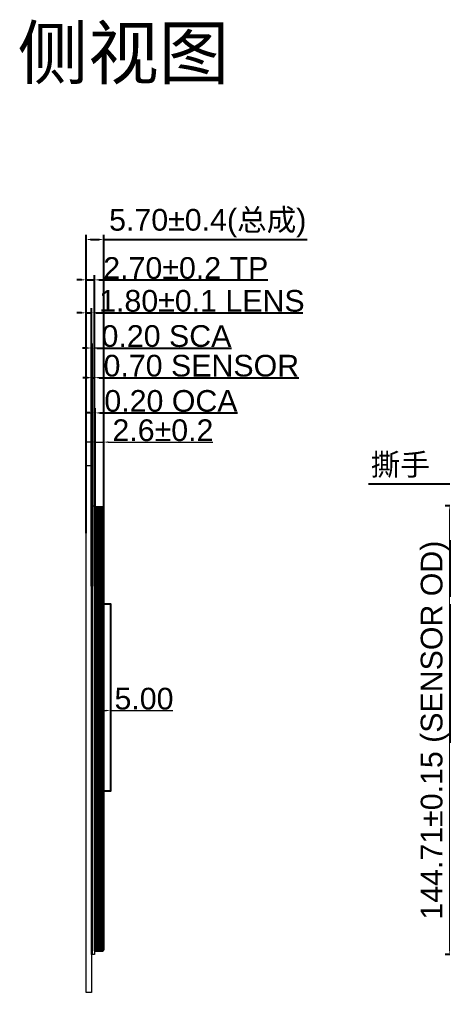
# Model space of a CAD drawing. Header units: millimetres. Extents: x 20850 to 34255, y -4073 to 3090.
# Drawn here: x 23857.2 to 23993.5, y 2466.2 to 2780 of the extents above; entities that cross this region are included whole.
import ezdxf

# ---------------------------------------------------------------- set-up
doc = ezdxf.new("R2010")
doc.units = ezdxf.units.MM
doc.header["$LTSCALE"] = 0.2
for name, color, linetype in [('Cover lens', 171, 'Continuous'), ('DIM', 7, 'Continuous'), ('Sensor', 7, 'Continuous'), ('下铁框', 5, 'Continuous')]:
    doc.layers.add(name, color=color, linetype=linetype)
doc.layers.add('DIM（标注）', color=3, linetype='Continuous', lineweight=0)
doc.styles.add('ARIAL', font='arial.ttf')
doc.styles.get("Standard").update_dxf_attribs({"font": 'simkai.ttf', "width": 0.58, "height": 8})
doc.styles.add('宋体', font='', dxfattribs={"height": 3})
doc.styles.add('宋体3.5', font='', dxfattribs={"height": 3.5})
doc.styles.get('宋体').set_extended_font_data('SimSun')
doc.styles.get('宋体3.5').set_extended_font_data('SimSun')
doc.dimstyles.new('ISO-25', dxfattribs={"dimtxt": 2.5, "dimasz": 2.5, "dimexe": 1.25, "dimexo": 0.625, "dimtad": 1, "dimtxsty": 'Standard', "dimcen": 2.5, "dimadec": 0, "dimazin": 0, "dimtfac": 1, "dimtmove": 0, "dimatfit": 3, "dimfxl": 1, "dimarcsym": 0})
doc.dimstyles.new('ISO-25$0', dxfattribs={"dimtxt": 2.5, "dimasz": 1.5, "dimexe": 1.5, "dimexo": 0.5, "dimgap": 0.2, "dimtad": 1, "dimzin": 1, "dimdsep": 46, "dimtxsty": 'ARIAL', "dimcen": 0.5, "dimclrd": 256, "dimclre": 256, "dimclrt": 256, "dimadec": 0, "dimazin": 0, "dimtp": 1.2, "dimtm": 1.2, "dimtfac": 1, "dimtmove": 0, "dimatfit": 3, "dimfxl": 1, "dimtolj": 1, "dimarcsym": 0})

# ---------------------------------------------------------------- blocks, each defined once
blk = doc.blocks.new('*D59')
at = {"layer": 'DefPoints', "color": 0, "lineweight": 15, "transparency": 16777216}
for p in [(23880.42, 2685.38), (23878.62, 2613.85), (23880.42, 2613.85)]:
    blk.add_point(p, dxfattribs=at)
at = {"layer": 'DIM（标注）', "lineweight": -2, "transparency": 16777216}
for p, q in [((23878.62, 2614.35), (23878.62, 2686.88)), ((23880.42, 2614.35), (23880.42, 2686.88)), ((23877.12, 2685.38), (23875.62, 2685.38)), ((23878.62, 2685.38), (23880.42, 2685.38)), ((23881.92, 2685.38), (23948.5, 2685.38))]:
    blk.add_line(p, q, dxfattribs=at)
at = {"layer": 'DIM（标注）', "lineweight": 15, "transparency": 16777216}
for points in [[(23877.12, 2685.63), (23877.12, 2685.13), (23878.62, 2685.38)], [(23881.92, 2685.63), (23881.92, 2685.13), (23880.42, 2685.38)]]:
    blk.add_solid(points, dxfattribs=at)
at = {"layer": 'DIM（标注）', "transparency": 16777216, "insert": (23915.96, 2689.2), "char_height": 7, "attachment_point": 5, "style": 'ARIAL'}
blk.add_mtext('\\A1;1.80±0.1 LENS', dxfattribs=at)
blk = doc.blocks.new('*D60')
at = {"layer": 'DefPoints', "color": 0, "lineweight": 15, "transparency": 16777216}
for p in [(23880.62, 2674.03), (23880.42, 2596.73), (23880.62, 2596.73)]:
    blk.add_point(p, dxfattribs=at)
at = {"layer": 'DIM（标注）', "lineweight": -2, "transparency": 16777216}
for p, q in [((23878.92, 2674.03), (23877.42, 2674.03)), ((23880.42, 2597.23), (23880.42, 2675.53)), ((23880.42, 2674.03), (23880.62, 2674.03)), ((23880.62, 2597.23), (23880.62, 2675.53)), ((23882.12, 2674.03), (23925.47, 2674.03))]:
    blk.add_line(p, q, dxfattribs=at)
at = {"layer": 'DIM（标注）', "lineweight": 15, "transparency": 16777216}
for points in [[(23878.92, 2674.28), (23878.92, 2673.78), (23880.42, 2674.03)], [(23882.12, 2674.28), (23882.12, 2673.78), (23880.62, 2674.03)]]:
    blk.add_solid(points, dxfattribs=at)
at = {"layer": 'DIM（标注）', "transparency": 16777216, "insert": (23904.54, 2677.85), "char_height": 7, "attachment_point": 5, "style": 'ARIAL'}
blk.add_mtext('\\A1;0.20 SCA', dxfattribs=at)
blk = doc.blocks.new('*D61')
at = {"layer": 'DefPoints', "color": 0, "lineweight": 15, "transparency": 16777216}
for p in [(23881.32, 2664.47), (23880.62, 2596.73), (23881.32, 2596.73)]:
    blk.add_point(p, dxfattribs=at)
at = {"layer": 'DIM（标注）', "lineweight": -2, "transparency": 16777216}
for p, q in [((23880.62, 2597.23), (23880.62, 2665.97)), ((23881.32, 2597.23), (23881.32, 2665.97)), ((23879.12, 2664.47), (23877.62, 2664.47)), ((23880.62, 2664.47), (23881.32, 2664.47)), ((23882.82, 2664.47), (23947.24, 2664.47))]:
    blk.add_line(p, q, dxfattribs=at)
at = {"layer": 'DIM（标注）', "lineweight": 15, "transparency": 16777216}
for points in [[(23879.12, 2664.72), (23879.12, 2664.22), (23880.62, 2664.47)], [(23882.82, 2664.72), (23882.82, 2664.22), (23881.32, 2664.47)]]:
    blk.add_solid(points, dxfattribs=at)
at = {"layer": 'DIM（标注）', "transparency": 16777216, "insert": (23915.78, 2668.29), "char_height": 7, "attachment_point": 5, "style": 'ARIAL'}
blk.add_mtext('\\A1;0.70 SENSOR', dxfattribs=at)
blk = doc.blocks.new('*D62')
at = {"layer": 'DefPoints', "color": 0, "lineweight": 15, "transparency": 16777216}
for p in [(23881.32, 2696.02), (23878.62, 2618.88), (23881.32, 2618.88)]:
    blk.add_point(p, dxfattribs=at)
at = {"layer": 'DIM（标注）', "lineweight": -2, "transparency": 16777216}
for p, q in [((23877.12, 2696.02), (23875.62, 2696.02)), ((23878.62, 2619.38), (23878.62, 2697.52)), ((23878.62, 2696.02), (23881.32, 2696.02)), ((23881.32, 2619.38), (23881.32, 2697.52)), ((23882.82, 2696.02), (23937.21, 2696.02))]:
    blk.add_line(p, q, dxfattribs=at)
at = {"layer": 'DIM（标注）', "lineweight": 15, "transparency": 16777216}
for points in [[(23877.12, 2696.27), (23877.12, 2695.77), (23878.62, 2696.02)], [(23882.82, 2696.27), (23882.82, 2695.77), (23881.32, 2696.02)]]:
    blk.add_solid(points, dxfattribs=at)
at = {"layer": 'DIM（标注）', "transparency": 16777216, "insert": (23910.77, 2699.79), "char_height": 7, "attachment_point": 5, "style": 'ARIAL'}
blk.add_mtext('\\A1;2.70±0.2 TP', dxfattribs=at)
blk = doc.blocks.new('*D76')
at = {"layer": 'DefPoints', "color": 0, "lineweight": 15, "transparency": 16777216}
for p in [(24057.8, 2623.14), (23995.86, 2478.43), (24057.8, 2478.43)]:
    blk.add_point(p, dxfattribs=at)
at = {"layer": 'DIM（标注）', "lineweight": -2, "transparency": 16777216}
for p, q in [((24057.3, 2623.14), (23994.36, 2623.14)), ((23995.86, 2621.64), (23995.86, 2479.93)), ((24057.3, 2478.43), (23994.36, 2478.43))]:
    blk.add_line(p, q, dxfattribs=at)
at = {"layer": 'DIM（标注）', "lineweight": 15, "transparency": 16777216}
for points in [[(23995.61, 2621.64), (23996.11, 2621.64), (23995.86, 2623.14)], [(23995.61, 2479.93), (23996.11, 2479.93), (23995.86, 2478.43)]]:
    blk.add_solid(points, dxfattribs=at)
at = {"layer": 'DIM（标注）', "transparency": 16777216, "insert": (23991.07, 2550.79), "char_height": 7, "attachment_point": 5, "rotation": 90, "style": 'ARIAL'}
blk.add_mtext('\\A1;144.71±0.15 (SENSOR OD)', dxfattribs=at)
blk = doc.blocks.new('*D90')
at = {"layer": 'DefPoints', "color": 0, "lineweight": 15, "transparency": 16777216}
for p in [(23881.52, 2653.1), (23881.32, 2621.6), (23881.52, 2621.6)]:
    blk.add_point(p, dxfattribs=at)
at = {"layer": 'DIM（标注）', "lineweight": -2, "transparency": 16777216}
for p, q in [((23879.82, 2653.1), (23878.32, 2653.1)), ((23881.32, 2622.1), (23881.32, 2654.6)), ((23881.32, 2653.1), (23881.52, 2653.1)), ((23881.52, 2622.1), (23881.52, 2654.6)), ((23883.02, 2653.1), (23927.45, 2653.1))]:
    blk.add_line(p, q, dxfattribs=at)
at = {"layer": 'DIM（标注）', "lineweight": 15, "transparency": 16777216}
for points in [[(23879.82, 2653.35), (23879.82, 2652.85), (23881.32, 2653.1)], [(23883.02, 2653.35), (23883.02, 2652.85), (23881.52, 2653.1)]]:
    blk.add_solid(points, dxfattribs=at)
at = {"layer": 'DIM（标注）', "transparency": 16777216, "insert": (23905.99, 2656.92), "char_height": 7, "attachment_point": 5, "style": 'ARIAL'}
blk.add_mtext('\\A1;0.20 OCA', dxfattribs=at)
blk = doc.blocks.new('*D32')
at = {"layer": 'DefPoints', "color": 0, "lineweight": 15, "transparency": 16777216}
for p in [(19789.66, 2644.22), (19786.86, 2620.81), (19789.66, 2622.89)]:
    blk.add_point(p, dxfattribs=at)
at = {"layer": 'DIM（标注）', "lineweight": -2, "transparency": 16777216}
for p, q in [((19786.86, 2621.31), (19786.86, 2645.72)), ((19789.66, 2623.39), (19789.66, 2645.72)), ((19785.36, 2644.22), (19783.86, 2644.22)), ((19786.86, 2644.22), (19789.66, 2644.22)), ((19791.16, 2644.22), (19824.81, 2644.22))]:
    blk.add_line(p, q, dxfattribs=at)
at = {"layer": 'DIM（标注）', "lineweight": 15, "transparency": 16777216}
for points in [[(19785.36, 2644.47), (19785.36, 2643.97), (19786.86, 2644.22)], [(19791.16, 2644.47), (19791.16, 2643.97), (19789.66, 2644.22)]]:
    blk.add_solid(points, dxfattribs=at)
at = {"layer": 'DIM（标注）', "transparency": 16777216, "insert": (19808.74, 2648), "char_height": 7, "attachment_point": 5, "style": 'ARIAL'}
blk.add_mtext('\\A1;2.6%%P0.2', dxfattribs=at)
blk = doc.blocks.new('*D33')
at = {"layer": 'DefPoints', "color": 0, "lineweight": 15, "transparency": 16777216}
for p in [(19786.86, 2559.57), (19791.86, 2559.57), (19791.86, 2557.65)]:
    blk.add_point(p, dxfattribs=at)
at = {"layer": 'DIM（标注）', "lineweight": -2, "transparency": 16777216}
for p, q in [((19786.86, 2559.07), (19786.86, 2556.15)), ((19791.86, 2559.07), (19791.86, 2556.15)), ((19788.36, 2557.65), (19790.36, 2557.65)), ((19791.86, 2557.65), (19811.92, 2557.65))]:
    blk.add_line(p, q, dxfattribs=at)
at = {"layer": 'DIM（标注）', "lineweight": 15, "transparency": 16777216}
for points in [[(19788.36, 2557.9), (19788.36, 2557.4), (19786.86, 2557.65)], [(19790.36, 2557.9), (19790.36, 2557.4), (19791.86, 2557.65)]]:
    blk.add_solid(points, dxfattribs=at)
at = {"layer": 'DIM（标注）', "transparency": 16777216, "insert": (19802.64, 2561.43), "char_height": 7, "attachment_point": 5, "style": 'ARIAL'}
blk.add_mtext('\\A1;5.00', dxfattribs=at)
blk = doc.blocks.new('*D91')
at = {"layer": 'DefPoints', "color": 0, "lineweight": 15, "transparency": 16777216}
for p in [(23884.32, 2709.03), (23878.62, 2618.04), (23884.32, 2618.04)]:
    blk.add_point(p, dxfattribs=at)
at = {"layer": 'DIM（标注）', "lineweight": -2, "transparency": 16777216}
for p, q in [((23878.62, 2618.54), (23878.62, 2710.53)), ((23880.12, 2709.03), (23882.82, 2709.03)), ((23884.32, 2618.54), (23884.32, 2710.53)), ((23884.32, 2709.03), (23949.88, 2709.03))]:
    blk.add_line(p, q, dxfattribs=at)
at = {"layer": 'DIM（标注）', "lineweight": 15, "transparency": 16777216}
for points in [[(23880.12, 2709.28), (23880.12, 2708.78), (23878.62, 2709.03)], [(23882.82, 2709.28), (23882.82, 2708.78), (23884.32, 2709.03)]]:
    blk.add_solid(points, dxfattribs=at)
at = {"layer": 'DIM（标注）', "transparency": 16777216, "insert": (23917.85, 2714.33), "char_height": 7, "attachment_point": 5, "style": 'ARIAL'}
blk.add_mtext('\\A1;5.70±0.4(总成)', dxfattribs=at)
blk = doc.blocks.new('fsdfsdfs')
h = blk.add_hatch()
h.set_pattern_fill('ANSI37', scale=0.1, style=0)
h.set_pattern_definition([(45, (13943.85775, 2399.2789), (-0.224506403, 0.224506403), []), (135, (13943.85775, 2399.2789), (-0.224506403, -0.224506403), [])])
edge = h.paths.add_edge_path()
edge.add_arc((19789.36, 2480.491), 0.3, 270, 360)
edge.add_line((19789.66, 2480.491), (19789.66, 2622.891))
edge.add_arc((19789.36, 2622.891), 0.3, 360, 450)
edge.add_line((19789.36, 2623.191), (19787.26, 2623.191))
edge.add_arc((19787.26, 2622.891), 0.3, 90, 180)
edge.add_line((19786.96, 2622.891), (19786.96, 2480.491))
edge.add_arc((19787.26, 2480.491), 0.3, 180, 270)
edge.add_line((19787.26, 2480.191), (19789.36, 2480.191))
at = {"color": 7, "lineweight": 0}
for p, q in [((19786.86, 2488.241), (19786.86, 2620.809)), ((19787.01, 2480.799), (19787.01, 2622.691)), ((19787.01, 2622.391), (19789.18, 2622.391)), ((19787.21, 2622.891), (19789.33, 2622.891)), ((19787.29, 2480.599), (19787.29, 2622.891)), ((19788.37, 2622.891), (19788.37, 2623.191)), ((19788.37, 2623.191), (19788.67, 2623.191)), ((19789.14, 2622.891), (19788.67, 2623.191)), ((19789.18, 2622.891), (19789.18, 2606.096)), ((19789.18, 2622.491), (19789.33, 2622.491)), ((19789.33, 2622.491), (19789.33, 2622.891)), ((19788.45, 2605.096), (19788.45, 2602.096)), ((19788.45, 2605.096), (19789.22, 2605.096)), ((19788.75, 2602.096), (19788.75, 2605.096)), ((19789.33, 2606.096), (19789.18, 2606.096)), ((19789.22, 2605.096), (19789.22, 2602.096)), ((19789.33, 2606.096), (19789.33, 2601.096)), ((19788.45, 2602.096), (19789.22, 2602.096)), ((19789.18, 2601.096), (19789.18, 2558.831)), ((19789.33, 2601.096), (19789.18, 2601.096)), ((19788.45, 2557.831), (19788.45, 2554.831)), ((19788.45, 2557.831), (19789.22, 2557.831)), ((19788.75, 2554.831), (19788.75, 2557.831)), ((19789.33, 2558.831), (19789.18, 2558.831)), ((19789.22, 2557.831), (19789.22, 2554.831)), ((19789.33, 2558.831), (19789.33, 2553.831)), ((19788.45, 2554.831), (19789.22, 2554.831)), ((19789.18, 2553.831), (19789.18, 2511.566)), ((19789.33, 2553.831), (19789.18, 2553.831)), ((19788.03, 2548.801), (19788.03, 2545.801)), ((19788.03, 2548.801), (19788.8, 2548.801)), ((19788.33, 2545.801), (19788.33, 2548.801)), ((19789.18, 2506.566), (19788.76, 2549.801)), ((19788.91, 2549.801), (19788.76, 2549.801)), ((19788.91, 2549.801), (19788.76, 2549.801)), ((19788.8, 2548.801), (19788.8, 2545.801)), ((19788.91, 2549.801), (19788.91, 2544.801)), ((19788.91, 2549.801), (19788.91, 2544.801)), ((19788.03, 2545.801), (19788.8, 2545.801)), ((19788.91, 2544.801), (19788.76, 2544.801)), ((19788.91, 2544.801), (19788.76, 2544.801)), ((19788.76, 2544.801), (19789.18, 2502.644)), ((19789.33, 2511.566), (19789.18, 2511.566)), ((19789.33, 2511.566), (19789.18, 2511.566)), ((19789.33, 2511.566), (19789.33, 2506.566)), ((19789.33, 2511.566), (19789.33, 2506.566)), ((19788.45, 2510.566), (19788.45, 2507.566)), ((19788.45, 2510.566), (19789.22, 2510.566)), ((19788.75, 2507.566), (19788.75, 2510.566)), ((19789.22, 2510.566), (19789.22, 2507.566)), ((19788.45, 2507.566), (19789.22, 2507.566)), ((19789.33, 2506.566), (19789.18, 2506.566)), ((19789.33, 2506.566), (19789.18, 2506.566)), ((19788.45, 2501.644), (19788.45, 2498.644)), ((19788.45, 2501.644), (19789.22, 2501.644)), ((19788.75, 2498.644), (19788.75, 2501.644)), ((19789.33, 2502.644), (19789.18, 2502.644)), ((19789.33, 2502.644), (19789.18, 2502.644)), ((19789.22, 2501.644), (19789.22, 2498.644)), ((19789.33, 2502.644), (19789.33, 2497.644)), ((19789.33, 2502.644), (19789.33, 2497.644)), ((19788.45, 2498.644), (19789.22, 2498.644)), ((19789.33, 2497.644), (19789.18, 2497.644)), ((19789.33, 2497.644), (19789.18, 2497.644)), ((19789.18, 2497.644), (19789.18, 2480.599)), ((19787.01, 2481.099), (19789.18, 2481.099)), ((19789.33, 2480.599), (19787.21, 2480.599)), ((19788.37, 2480.599), (19788.37, 2480.299)), ((19788.67, 2480.299), (19788.37, 2480.299)), ((19788.67, 2480.299), (19789.14, 2480.599)), ((19789.18, 2481.149), (19789.33, 2481.149)), ((19789.33, 2481.149), (19789.33, 2480.599))]:
    blk.add_line(p, q, dxfattribs=at)
at = {"color": 7}
for p, q in [((19786.86, 2620.809), (19787.01, 2620.809)), ((19786.86, 2488.241), (19787.01, 2488.241))]:
    blk.add_line(p, q, dxfattribs=at)
blk.add_lwpolyline([(19786.96, 2622.891), (19786.96, 2620.809), (19786.96, 2480.491, 0.4142136), (19787.26, 2480.191), (19789.36, 2480.191, 0.4142136), (19789.66, 2480.491), (19789.66, 2622.891, 0.4142136), (19789.36, 2623.191), (19787.26, 2623.191, 0.4142136)], format="xyb", close=True, dxfattribs=at)
blk.add_lwpolyline([(19789.66, 2592.077), (19791.86, 2592.077), (19791.86, 2531.674), (19789.66, 2531.674)], close=True, dxfattribs=at)
at = {"color": 7, "lineweight": 0}
for centre, start, end in [((19787.21, 2622.691), 90, 180), ((19787.21, 2480.799), 180, 270)]:
    blk.add_arc(centre, 0.2, start, end, dxfattribs=at)
at = {"layer": '下铁框', "color": 4}
for p, q in [((19787.46, 2622.991), (19787.46, 2623.191)), ((19787.46, 2623.191), (19789.31, 2623.191)), ((19787.46, 2622.991), (19788.61, 2622.991)), ((19787.96, 2620.691), (19788.61, 2620.691)), ((19788.61, 2623.191), (19788.61, 2620.691)), ((19789.61, 2622.891), (19789.19, 2480.491)), ((19787.04, 2483.191), (19787.46, 2620.191)), ((19788.45, 2605.396), (19788.45, 2601.796)), ((19789.61, 2605.696), (19788.75, 2605.696)), ((19789.41, 2605.696), (19789.41, 2601.496)), ((19789.61, 2601.496), (19788.75, 2601.496)), ((19788.45, 2558.131), (19788.45, 2554.531)), ((19789.61, 2558.431), (19788.75, 2558.431)), ((19789.41, 2558.431), (19789.41, 2554.231)), ((19789.61, 2554.231), (19788.75, 2554.231)), ((19788.03, 2549.101), (19788.03, 2545.501)), ((19789.19, 2549.401), (19788.33, 2549.401)), ((19788.99, 2549.401), (19788.99, 2545.201)), ((19789.19, 2545.201), (19788.33, 2545.201)), ((19788.45, 2510.866), (19788.45, 2507.266)), ((19789.61, 2511.166), (19788.75, 2511.166)), ((19789.41, 2511.166), (19789.41, 2506.966)), ((19789.61, 2506.966), (19788.75, 2506.966)), ((19788.03, 2501.836), (19788.03, 2498.236)), ((19789.19, 2502.136), (19788.33, 2502.136)), ((19788.99, 2502.136), (19788.99, 2497.936)), ((19789.19, 2497.936), (19788.33, 2497.936)), ((19787.54, 2482.691), (19788.19, 2482.691)), ((19788.19, 2482.691), (19788.19, 2480.191)), ((19787.04, 2480.191), (19787.04, 2480.391)), ((19787.04, 2480.391), (19788.19, 2480.391)), ((19787.04, 2480.191), (19788.89, 2480.191))]:
    blk.add_line(p, q, dxfattribs=at)
for centre, radius, start, end in [((19787.96, 2620.191), 0.5, 90, 180), ((19789.31, 2622.891), 0.3, 0, 90), ((19788.75, 2605.396), 0.3, 90, 180), ((19788.75, 2601.796), 0.3, 180, 270), ((19788.75, 2558.131), 0.3, 90, 180), ((19788.75, 2554.531), 0.3, 180, 270), ((19788.33, 2549.101), 0.3, 90, 180), ((19788.33, 2545.501), 0.3, 180, 270), ((19788.75, 2510.866), 0.3, 90, 180), ((19788.75, 2507.266), 0.3, 180, 270), ((19788.33, 2501.836), 0.3, 90, 180), ((19788.33, 2498.236), 0.3, 180, 270), ((19787.54, 2483.191), 0.5, 180, 270), ((19788.89, 2480.491), 0.3, 270, 0)]:
    blk.add_arc(centre, radius, start, end, dxfattribs=at)
at = {"layer": 'DIM（标注）', "color": 4}
dim = blk.add_linear_dim(base=(19789.66, 2644.225), p1=(19786.86, 2620.809), p2=(19789.66, 2622.891), text='2.6%%P0.2', dimstyle='ISO-25$0', override={"dimtxt": 7, "dimtp": 0.1, "dimtm": 0.1, "dimfxl": 0.18, "dimtfillclr": 1}, dxfattribs=at)
dim.commit()
dim.dimension.update_dxf_attribs({"geometry": '*D32', "text_midpoint": (19808.737, 2647.999)})
dim = blk.add_linear_dim(base=(19791.86, 2557.654), p1=(19786.86, 2559.567), p2=(19791.86, 2559.567), dimstyle='ISO-25$0', override={"dimtxt": 7, "dimtp": 0.1, "dimtm": 0.1, "dimfxl": 0.18, "dimtfillclr": 1}, dxfattribs=at)
dim.commit()
dim.dimension.update_dxf_attribs({"geometry": '*D33', "text_midpoint": (19802.64, 2561.428)})

msp = doc.modelspace()

# ---------------------------------------------------------------- linework, layer by layer
at = {"lineweight": 15}
msp.add_lwpolyline([(23880.4185, 2623.1415), (23880.6185, 2623.1415), (23880.6185, 2478.4315), (23880.4185, 2478.4315)], close=True, dxfattribs=at)
at = {"layer": 'Cover lens', "lineweight": 15}
msp.add_lwpolyline([(23878.6185, 2636.1615), (23880.4185, 2636.1615), (23880.4185, 2466.1615), (23878.6185, 2466.1615)], close=True, dxfattribs=at)
at = {"layer": 'Sensor', "lineweight": 15}
for points in [[(23881.3185, 2478.4315), (23880.6185, 2478.4315), (23880.6185, 2623.1415), (23881.3185, 2623.1415)], [(23881.3185, 2622.6615), (23881.5185, 2622.6615), (23881.5185, 2479.6615), (23881.3185, 2479.6615)]]:
    msp.add_lwpolyline(points, close=True, dxfattribs=at)

# ---------------------------------------------------------------- block references
at = {"color": 1, "lineweight": 15}
msp.add_blockref('fsdfsdfs', (4094.6581, -0.5294), dxfattribs=at)

# ---------------------------------------------------------------- texts
at = {"lineweight": 15, "insert": (23970.3727, 2639.9422), "char_height": 7, "width": 26.537237, "attachment_point": 1, "style": '宋体3.5'}
msp.add_mtext('撕手', dxfattribs=at)
at = {"layer": 'DIM', "color": 0, "lineweight": 0, "insert": (23856.5383, 2777.5908), "char_height": 13.90243, "width": 158.536676, "attachment_point": 1, "style": '宋体'}
msp.add_mtext('{\\fSimSun|b0|i0|c134|p2;\\H1.2x;侧视图}', dxfattribs=at)

# ---------------------------------------------------------------- dimensions: what is measured, and where the dimension line sits
at = {"layer": 'DIM（标注）', "color": 4}
for base, p1, p2, text, override, picture, middle in [((23884.3185, 2709.0345), (23878.6185, 2618.0355), (23884.3185, 2618.0355), '<>(总成)', {"dimtxt": 7, "dimtol": 1, "dimtp": 0.4, "dimtm": 0.4, "dimfxl": 0.18, "dimtfillclr": 1}, '*D91', (23917.8478, 2714.3274)), ((23881.3185, 2696.0176), (23878.6185, 2618.8763), (23881.3185, 2618.8763), '<> TP', {"dimtxt": 7, "dimtol": 1, "dimtp": 0.2, "dimtm": 0.2, "dimfxl": 0.18, "dimtfillclr": 1}, '*D62', (23910.7661, 2699.7916)), ((23880.4185, 2685.3848), (23878.6185, 2613.8467), (23880.4185, 2613.8467), '<> LENS', {"dimtxt": 7, "dimtol": 1, "dimtp": 0.1, "dimtm": 0.1, "dimfxl": 0.18, "dimtfillclr": 1}, '*D59', (23915.9589, 2689.2042)), ((23880.6185, 2674.0274), (23880.4185, 2596.7311), (23880.6185, 2596.7311), '<> SCA', {"dimtxt": 7, "dimtp": 0.1, "dimtm": 0.1, "dimfxl": 0.18, "dimtfillclr": 1}, '*D60', (23904.5439, 2677.8467)), ((23881.3185, 2664.4732), (23880.6185, 2596.7311), (23881.3185, 2596.7311), '<> SENSOR', {"dimtxt": 7, "dimtp": 0.1, "dimtm": 0.1, "dimfxl": 0.18, "dimtfillclr": 1}, '*D61', (23915.7774, 2668.295)), ((23881.5185, 2653.1002), (23881.3185, 2621.6047), (23881.5185, 2621.6047), '<> OCA', {"dimtxt": 7, "dimtp": 0.1, "dimtm": 0.1, "dimfxl": 0.18, "dimtfillclr": 1}, '*D90', (23905.9859, 2656.922))]:
    dim = msp.add_linear_dim(base=base, p1=p1, p2=p2, text=text, dimstyle='ISO-25$0', override=override, dxfattribs=at)
    dim.commit()
    dim.dimension.update_dxf_attribs({"geometry": picture, "text_midpoint": middle})
dim = msp.add_linear_dim(base=(23995.8614, 2478.4315), p1=(24057.7997, 2623.1415), p2=(24057.7997, 2478.4315), angle=90, text='<> (SENSOR OD)', dimstyle='ISO-25$0', override={"dimtxt": 7, "dimtol": 1, "dimtp": 0.15, "dimtm": 0.15, "dimfxl": 0.18, "dimtfillclr": 1}, dxfattribs=at)
dim.commit()
dim.dimension.update_dxf_attribs({"geometry": '*D76', "text_midpoint": (23991.0703, 2550.7865)})

# ---------------------------------------------------------------- leaders
msp.add_leader([(24009.0735, 2630.1124), (23969.7239, 2630.1124)], dimstyle='ISO-25', override={"dimtxt": 7, "dimasz": 1.5, "dimexe": 1.5, "dimexo": 0.5, "dimgap": 0.2, "dimzin": 1, "dimdsep": 46, "dimtxsty": 'ARIAL', "dimcen": 0.5, "dimclrd": 256, "dimclre": 256, "dimclrt": 256, "dimtol": 1, "dimtp": 0.15, "dimtm": 0.15, "dimfxl": 0.18, "dimtfillclr": 1, "dimtolj": 1}, dxfattribs=at)

doc.saveas('drawing.dxf')
